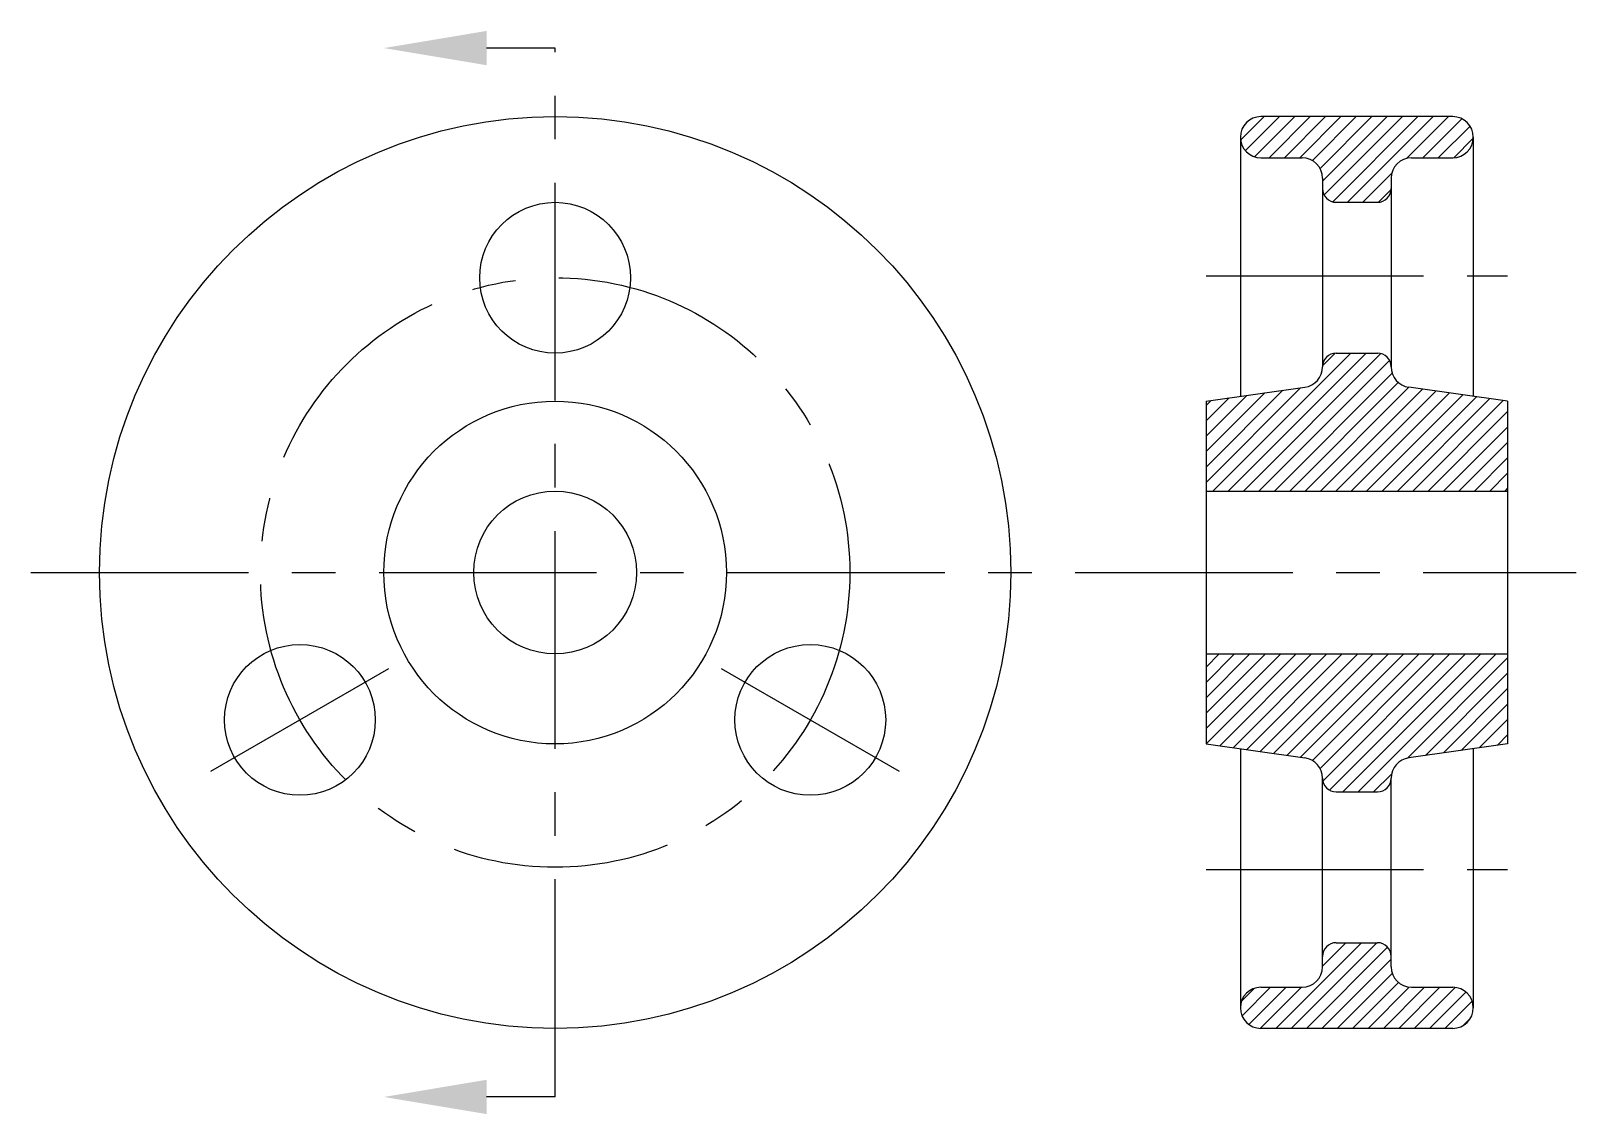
# Model space of a CAD drawing. Header units: millimetres. Extents: x 2172 to 2398, y 1491 to 1649.
import ezdxf

# ---------------------------------------------------------------- set-up
doc = ezdxf.new("R2010")
doc.units = ezdxf.units.MM
doc.linetypes.add('CENTER', pattern=[50.8, 31.75, -6.35, 6.35, -6.35])
for name, color, linetype in [('CENTER', 6, 'CENTER'), ('SECTION', 2, 'Continuous'), ('VISIBLE', 4, 'Continuous')]:
    doc.layers.add(name, color=color, linetype=linetype)

msp = doc.modelspace()

# ---------------------------------------------------------------- hatches: boundary and pattern name
at = {"layer": 'SECTION'}
h = msp.add_hatch(dxfattribs=at)
h.set_pattern_fill('ANSI31', color=256, scale=0.5)
h.paths.add_polyline_path([(2373.87, 1630.15), (2379.87, 1630.15, 1), (2379.87, 1636.15), (2351.87, 1636.15, 1), (2351.87, 1630.15), (2357.87, 1630.15, -0.414214), (2360.87, 1627.15), (2360.87, 1625.65, 0.414214), (2362.87, 1623.65), (2368.87, 1623.65, 0.414214), (2370.87, 1625.65), (2370.87, 1627.15, -0.414214)])
h.paths.add_polyline_path([(2387.87, 1594.65), (2373.45, 1596.68, -0.373828), (2370.87, 1599.65, 0.414214), (2368.87, 1601.65), (2362.87, 1601.65, 0.414214), (2360.87, 1599.65, -0.373828), (2358.29, 1596.68), (2343.87, 1594.65), (2343.87, 1581.53), (2387.87, 1581.53)])
h.paths.add_polyline_path([(2387.87, 1557.77), (2343.87, 1557.77), (2343.87, 1544.65), (2358.29, 1542.62, -0.373828), (2360.87, 1539.65, 0.414214), (2362.87, 1537.65), (2368.87, 1537.65, 0.414214), (2370.87, 1539.65, -0.373828), (2373.45, 1542.62), (2387.87, 1544.65)])
h.paths.add_polyline_path([(2379.87, 1509.15), (2373.87, 1509.15, -0.414214), (2370.87, 1512.15), (2370.87, 1513.65, 0.414214), (2368.87, 1515.65), (2362.87, 1515.65, 0.414214), (2360.87, 1513.65), (2360.87, 1512.15, -0.414214), (2357.87, 1509.15), (2351.87, 1509.15, 1), (2351.87, 1503.15), (2379.87, 1503.15, 1)])

# ---------------------------------------------------------------- linework, layer by layer
at = {"layer": 'CENTER'}
for p, q in [((2248.87, 1646.15), (2238.87, 1646.15)), ((2248.87, 1493.15), (2248.87, 1646.15)), ((2343.87, 1612.91), (2387.87, 1612.91)), ((2172.37, 1569.65), (2397.87, 1569.65)), ((2198.64, 1540.65), (2224.62, 1555.65)), ((2273.12, 1555.65), (2299.1, 1540.65)), ((2343.87, 1526.34), (2387.87, 1526.34)), ((2248.87, 1493.15), (2238.87, 1493.15))]:
    msp.add_line(p, q, dxfattribs=at)
msp.add_circle((2248.87, 1569.65), 43, dxfattribs=at)
for points in [[(2238.87, 1648.65), (2238.87, 1643.65), (2223.87, 1646.15)], [(2238.87, 1495.65), (2238.87, 1490.65), (2223.87, 1493.15)]]:
    msp.add_solid(points, dxfattribs=at)
at = {"layer": 'VISIBLE'}
for p, q in [((2379.87, 1636.15), (2351.87, 1636.15)), ((2348.87, 1633.15), (2348.87, 1595.36)), ((2382.87, 1633.15), (2382.87, 1595.36)), ((2351.87, 1630.15), (2357.87, 1630.15)), ((2373.87, 1630.15), (2379.87, 1630.15)), ((2360.87, 1627.15), (2360.87, 1599.65)), ((2370.87, 1627.15), (2370.87, 1599.65)), ((2362.87, 1623.65), (2368.87, 1623.65)), ((2362.87, 1601.65), (2368.87, 1601.65)), ((2343.87, 1594.65), (2358.29, 1596.68)), ((2387.87, 1594.65), (2373.45, 1596.68)), ((2343.87, 1594.65), (2343.87, 1544.65)), ((2387.87, 1594.65), (2387.87, 1544.65)), ((2343.87, 1581.53), (2387.87, 1581.53)), ((2343.87, 1557.77), (2387.87, 1557.77)), ((2343.87, 1544.65), (2358.29, 1542.62)), ((2348.87, 1543.95), (2348.87, 1506.15)), ((2387.87, 1544.65), (2373.45, 1542.62)), ((2382.87, 1543.95), (2382.87, 1506.15)), ((2360.87, 1512.15), (2360.87, 1539.65)), ((2370.87, 1512.15), (2370.87, 1539.65)), ((2362.87, 1537.65), (2368.87, 1537.65)), ((2362.87, 1515.65), (2368.87, 1515.65)), ((2351.87, 1509.15), (2357.87, 1509.15)), ((2373.87, 1509.15), (2379.87, 1509.15)), ((2379.87, 1503.15), (2351.87, 1503.15))]:
    msp.add_line(p, q, dxfattribs=at)
for centre, radius in [((2248.87, 1569.65), 66.5), ((2248.87, 1612.65), 11), ((2248.87, 1612.65), 11), ((2248.87, 1569.65), 25), ((2248.87, 1569.65), 11.88), ((2211.63, 1548.15), 11), ((2286.11, 1548.15), 11)]:
    msp.add_circle(centre, radius, dxfattribs=at)
for centre, radius, start, end in [((2351.87, 1633.15), 3, 90, 270), ((2379.87, 1633.15), 3, 270, 90), ((2357.87, 1627.15), 3, 0, 90), ((2373.87, 1627.15), 3, 90, 180), ((2362.87, 1625.65), 2, 180, 270), ((2368.87, 1625.65), 2, 270, 0), ((2362.87, 1599.65), 2, 90, 180), ((2368.87, 1599.65), 2, 0, 90), ((2357.87, 1599.65), 3, 278.0115, 0), ((2373.87, 1599.65), 3, 180, 261.9885), ((2357.87, 1539.65), 3, 0, 81.9885), ((2373.87, 1539.65), 3, 98.0115, 180), ((2362.87, 1539.65), 2, 180, 270), ((2368.87, 1539.65), 2, 270, 0), ((2362.87, 1513.65), 2, 90, 180), ((2368.87, 1513.65), 2, 0, 90), ((2357.87, 1512.15), 3, 270, 0), ((2373.87, 1512.15), 3, 180, 270), ((2351.87, 1506.15), 3, 90, 270), ((2379.87, 1506.15), 3, 270, 90)]:
    msp.add_arc(centre, radius, start, end, dxfattribs=at)

doc.saveas('drawing.dxf')
